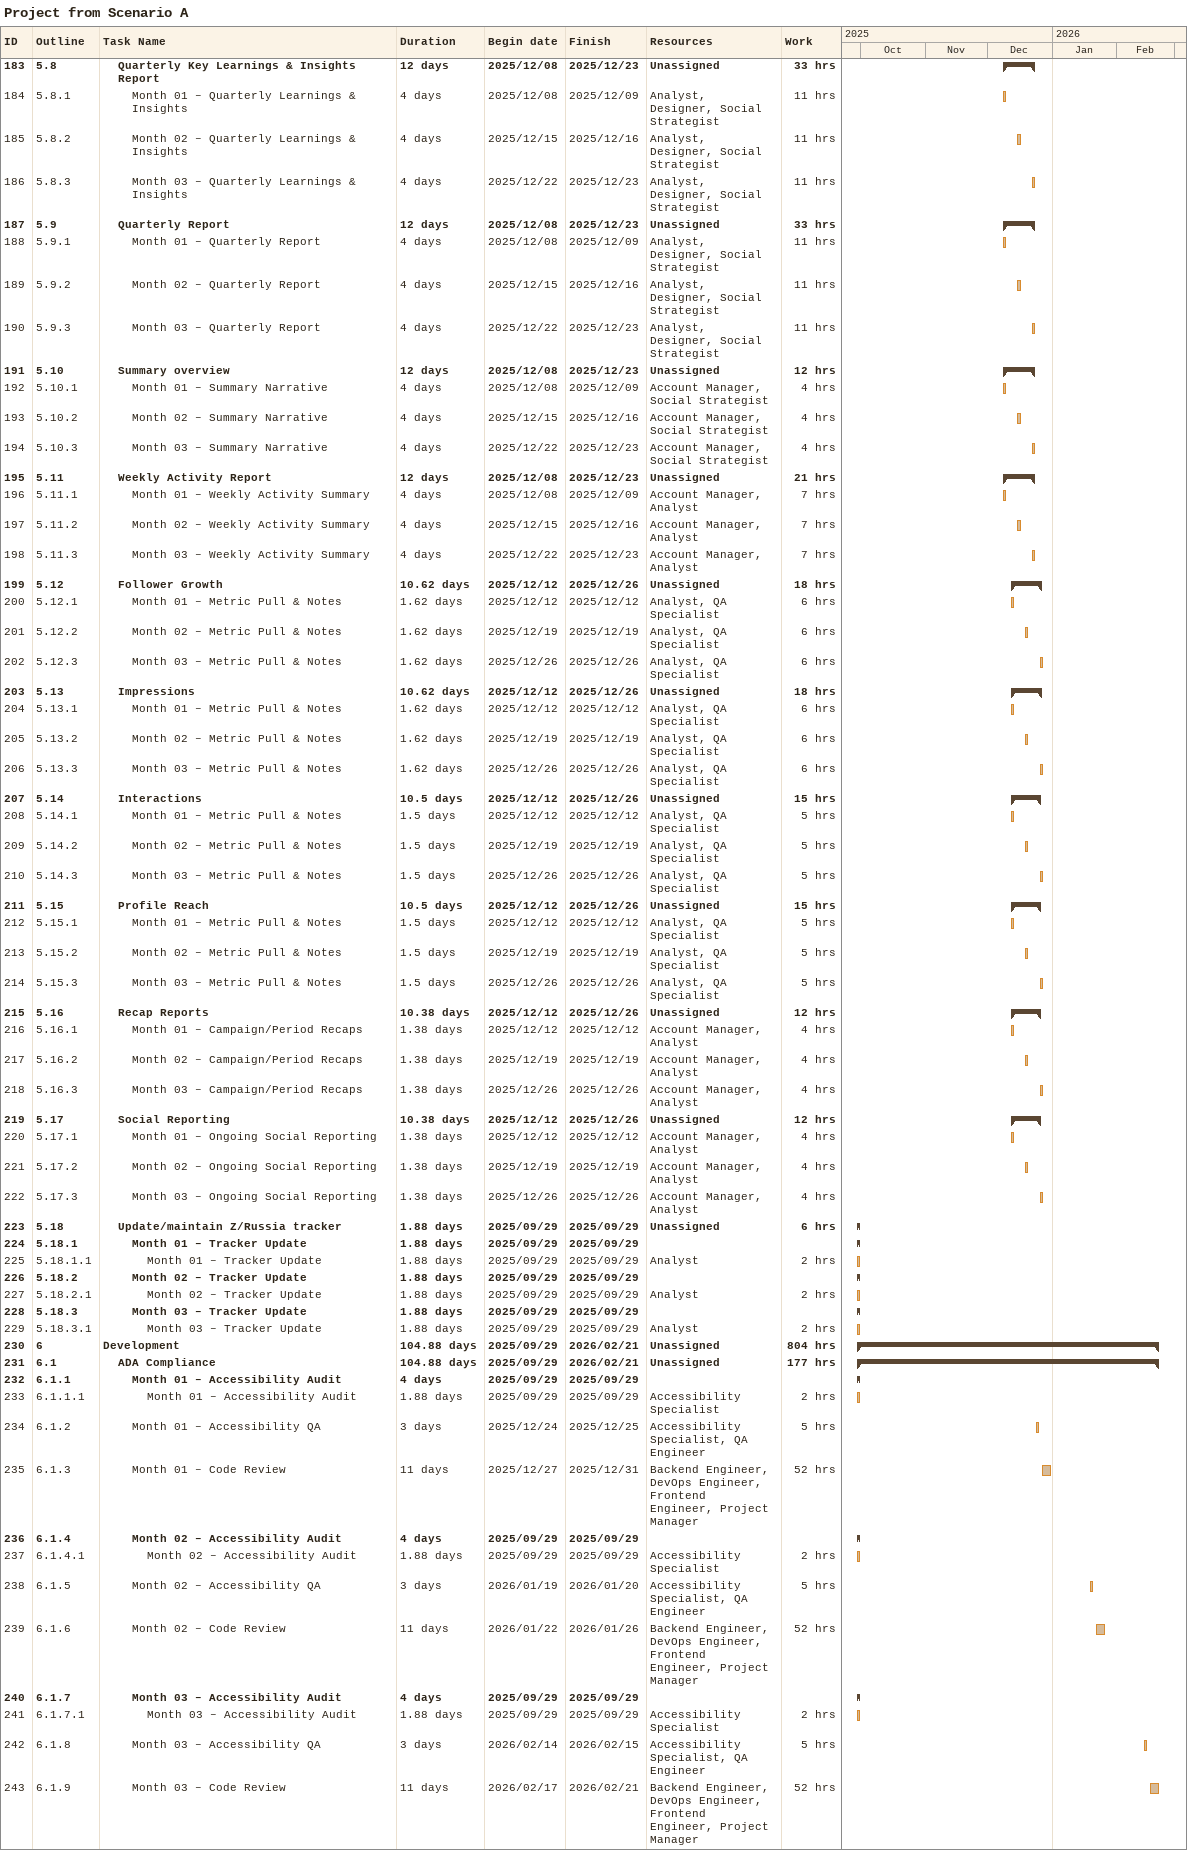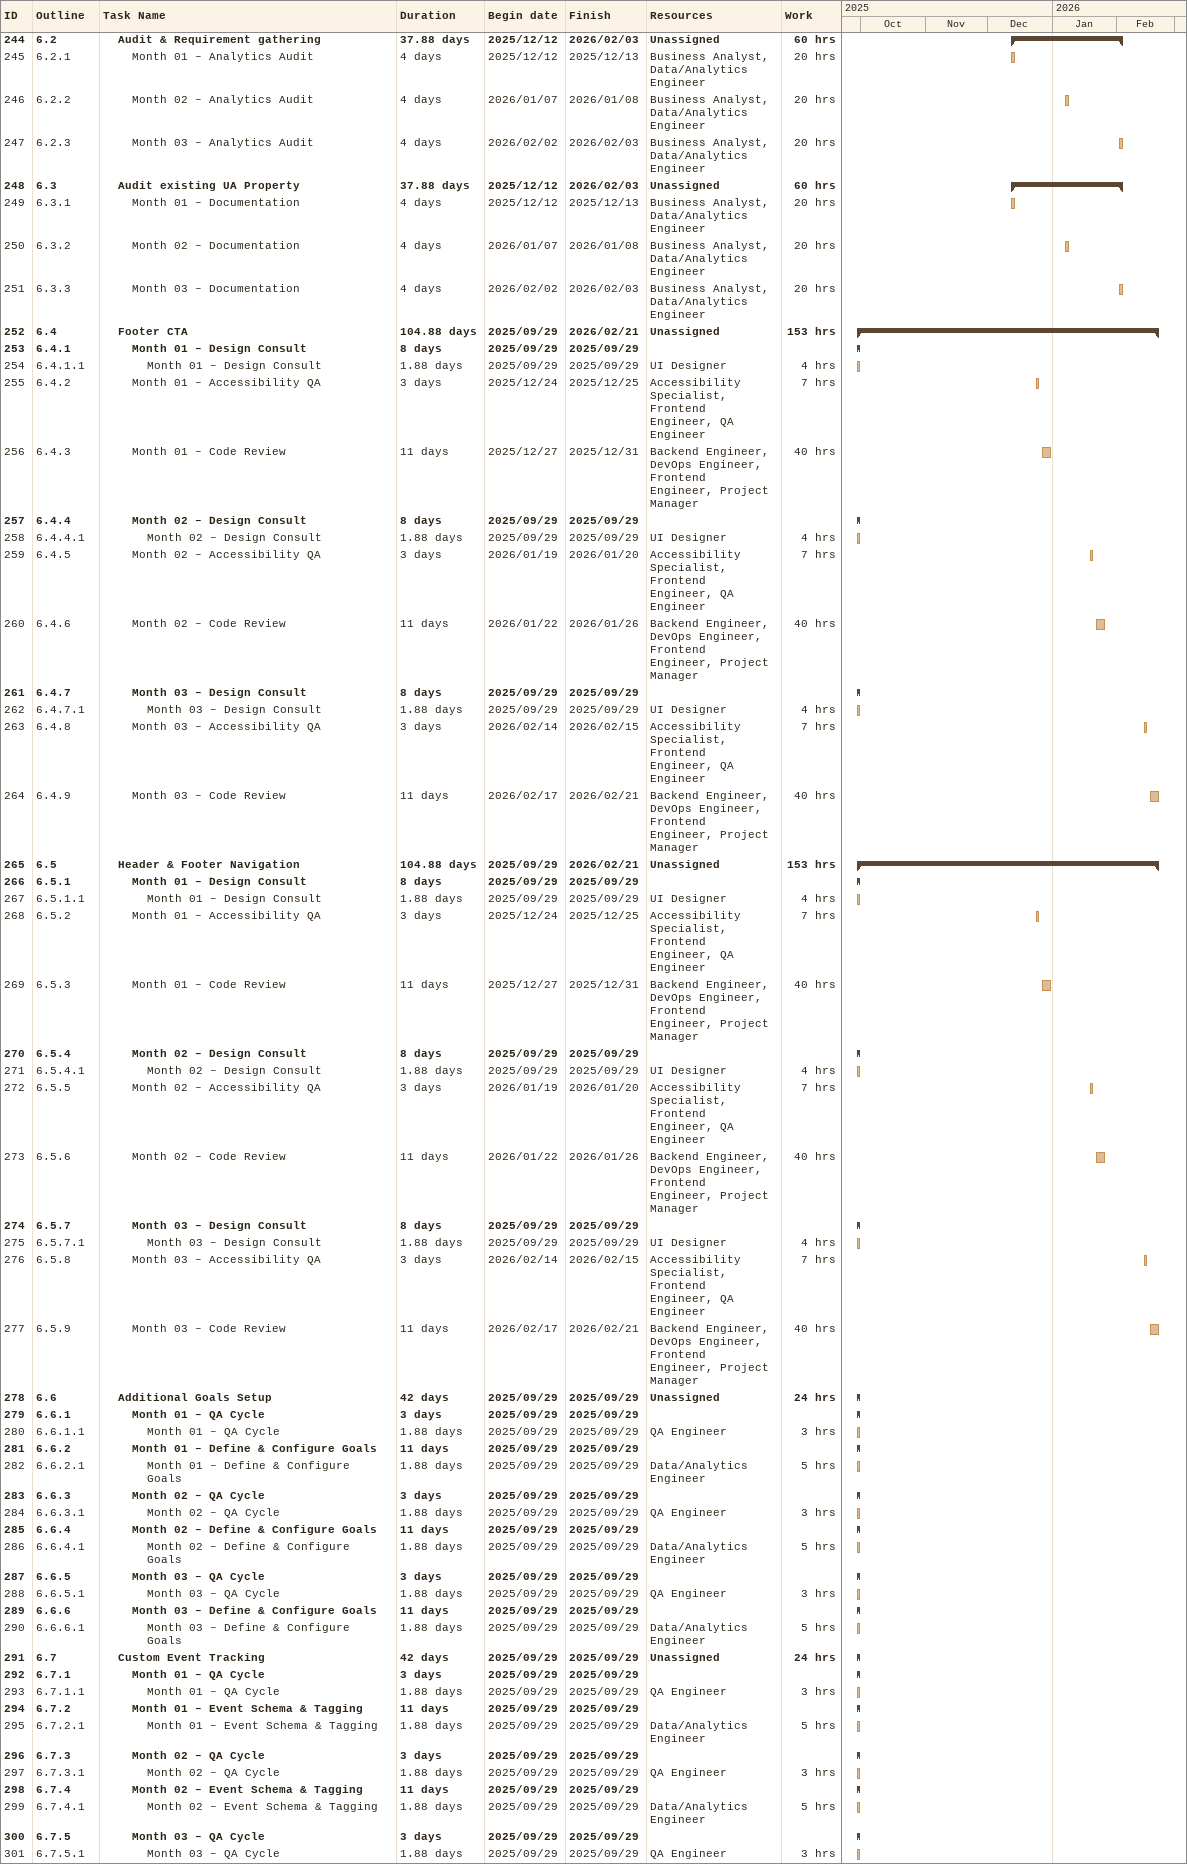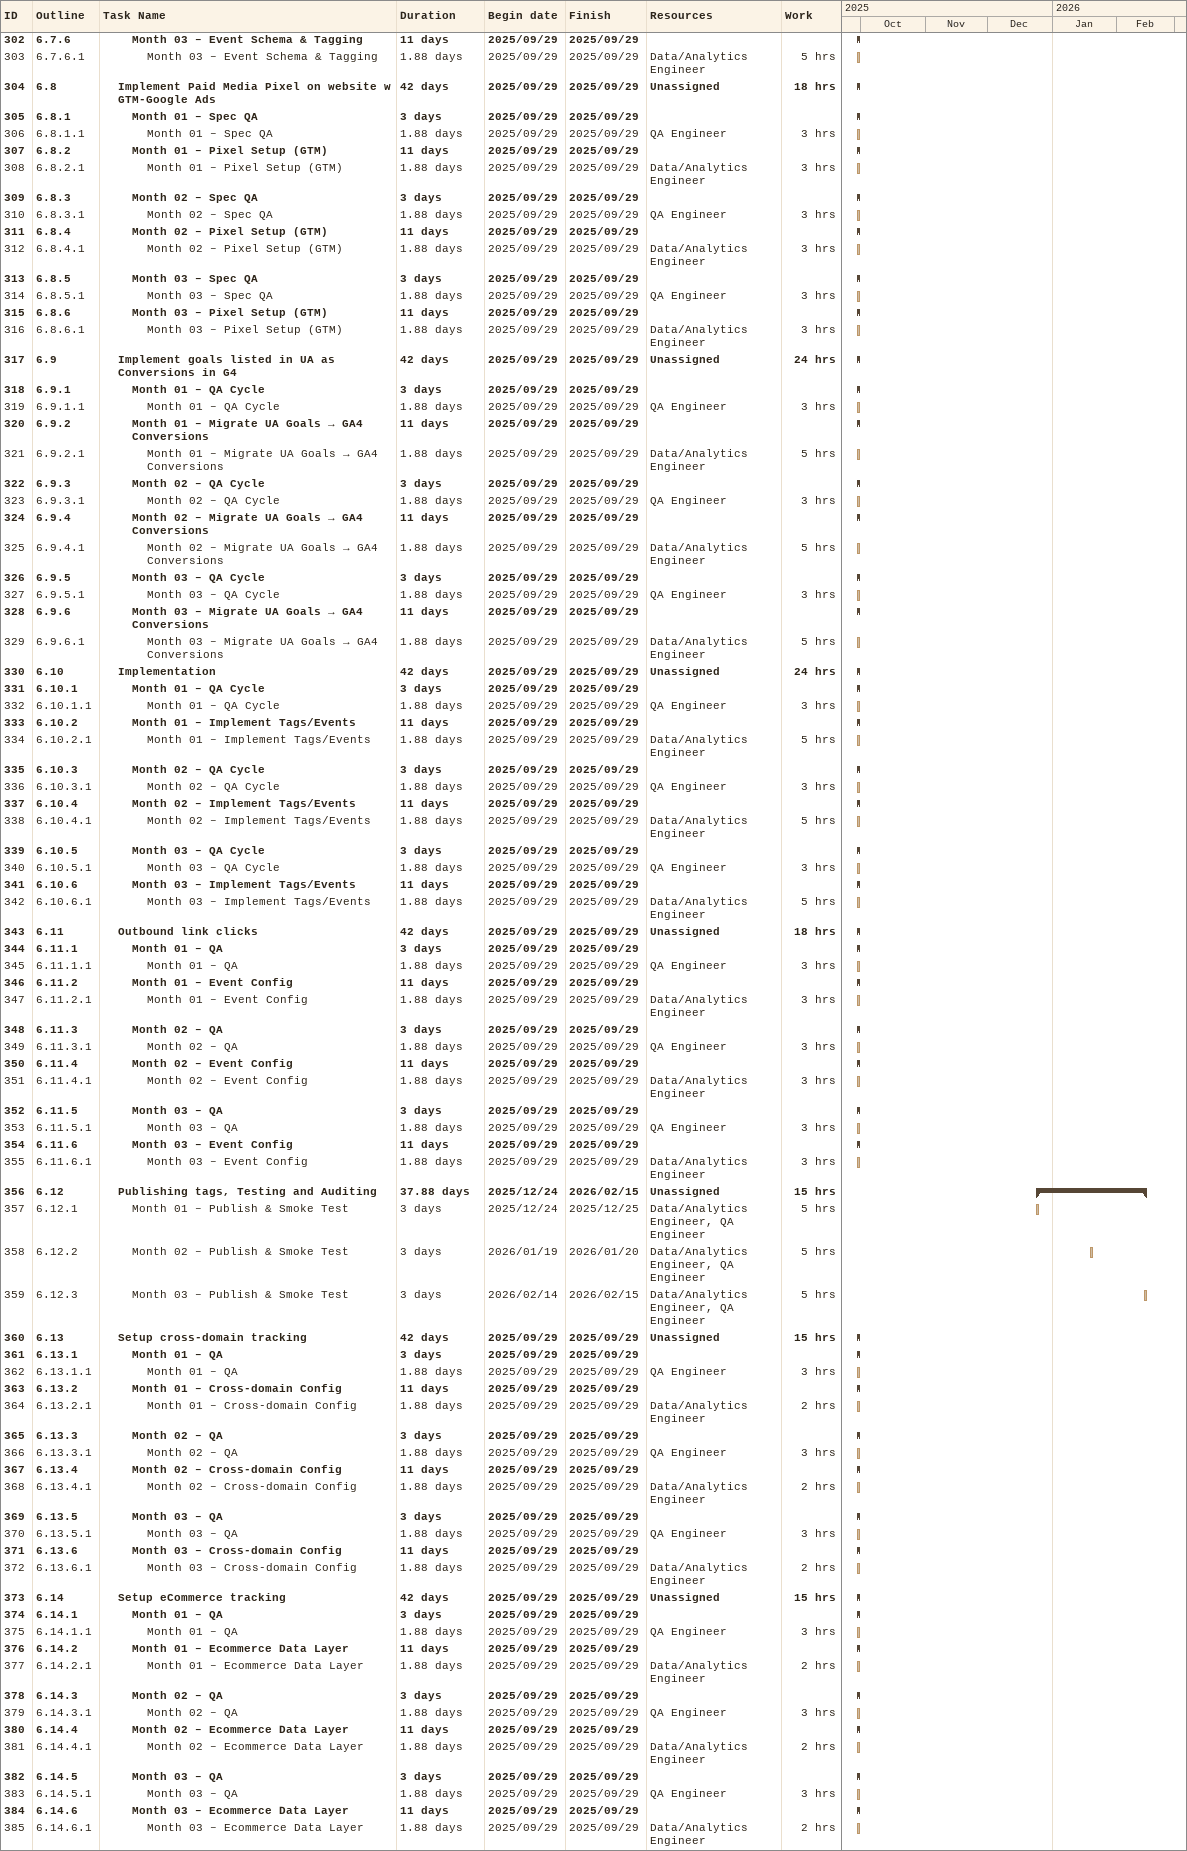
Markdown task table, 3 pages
Project from Scenario A

| ID | WBS | Task | Duration | Start | Finish | Resources | Work (h) |
|---|---|---|---|---|---|---|---|
| 183 | 5.8 | **Quarterly Key Learnings & Insights Report** | 12d | 2025-12-08 | 2025-12-23 | Unassigned | 33 |
| 184 | 5.8.1 | Month 01 – Quarterly Learnings & Insights | 4d | 2025-12-08 | 2025-12-09 | Analyst, Designer, Social Strategist | 11 |
| 185 | 5.8.2 | Month 02 – Quarterly Learnings & Insights | 4d | 2025-12-15 | 2025-12-16 | Analyst, Designer, Social Strategist | 11 |
| 186 | 5.8.3 | Month 03 – Quarterly Learnings & Insights | 4d | 2025-12-22 | 2025-12-23 | Analyst, Designer, Social Strategist | 11 |
| 187 | 5.9 | **Quarterly Report** | 12d | 2025-12-08 | 2025-12-23 | Unassigned | 33 |
| 188 | 5.9.1 | Month 01 – Quarterly Report | 4d | 2025-12-08 | 2025-12-09 | Analyst, Designer, Social Strategist | 11 |
| 189 | 5.9.2 | Month 02 – Quarterly Report | 4d | 2025-12-15 | 2025-12-16 | Analyst, Designer, Social Strategist | 11 |
| 190 | 5.9.3 | Month 03 – Quarterly Report | 4d | 2025-12-22 | 2025-12-23 | Analyst, Designer, Social Strategist | 11 |
| 191 | 5.10 | **Summary overview** | 12d | 2025-12-08 | 2025-12-23 | Unassigned | 12 |
| 192 | 5.10.1 | Month 01 – Summary Narrative | 4d | 2025-12-08 | 2025-12-09 | Account Manager, Social Strategist | 4 |
| 193 | 5.10.2 | Month 02 – Summary Narrative | 4d | 2025-12-15 | 2025-12-16 | Account Manager, Social Strategist | 4 |
| 194 | 5.10.3 | Month 03 – Summary Narrative | 4d | 2025-12-22 | 2025-12-23 | Account Manager, Social Strategist | 4 |
| 195 | 5.11 | **Weekly Activity Report** | 12d | 2025-12-08 | 2025-12-23 | Unassigned | 21 |
| 196 | 5.11.1 | Month 01 – Weekly Activity Summary | 4d | 2025-12-08 | 2025-12-09 | Account Manager, Analyst | 7 |
| 197 | 5.11.2 | Month 02 – Weekly Activity Summary | 4d | 2025-12-15 | 2025-12-16 | Account Manager, Analyst | 7 |
| 198 | 5.11.3 | Month 03 – Weekly Activity Summary | 4d | 2025-12-22 | 2025-12-23 | Account Manager, Analyst | 7 |
| 199 | 5.12 | **Follower Growth** | 10.62d | 2025-12-12 | 2025-12-26 | Unassigned | 18 |
| 200 | 5.12.1 | Month 01 – Metric Pull & Notes | 1.62d | 2025-12-12 | 2025-12-12 | Analyst, QA Specialist | 6 |
| 201 | 5.12.2 | Month 02 – Metric Pull & Notes | 1.62d | 2025-12-19 | 2025-12-19 | Analyst, QA Specialist | 6 |
| 202 | 5.12.3 | Month 03 – Metric Pull & Notes | 1.62d | 2025-12-26 | 2025-12-26 | Analyst, QA Specialist | 6 |
| 203 | 5.13 | **Impressions** | 10.62d | 2025-12-12 | 2025-12-26 | Unassigned | 18 |
| 204 | 5.13.1 | Month 01 – Metric Pull & Notes | 1.62d | 2025-12-12 | 2025-12-12 | Analyst, QA Specialist | 6 |
| 205 | 5.13.2 | Month 02 – Metric Pull & Notes | 1.62d | 2025-12-19 | 2025-12-19 | Analyst, QA Specialist | 6 |
| 206 | 5.13.3 | Month 03 – Metric Pull & Notes | 1.62d | 2025-12-26 | 2025-12-26 | Analyst, QA Specialist | 6 |
| 207 | 5.14 | **Interactions** | 10.5d | 2025-12-12 | 2025-12-26 | Unassigned | 15 |
| 208 | 5.14.1 | Month 01 – Metric Pull & Notes | 1.5d | 2025-12-12 | 2025-12-12 | Analyst, QA Specialist | 5 |
| 209 | 5.14.2 | Month 02 – Metric Pull & Notes | 1.5d | 2025-12-19 | 2025-12-19 | Analyst, QA Specialist | 5 |
| 210 | 5.14.3 | Month 03 – Metric Pull & Notes | 1.5d | 2025-12-26 | 2025-12-26 | Analyst, QA Specialist | 5 |
| 211 | 5.15 | **Profile Reach** | 10.5d | 2025-12-12 | 2025-12-26 | Unassigned | 15 |
| 212 | 5.15.1 | Month 01 – Metric Pull & Notes | 1.5d | 2025-12-12 | 2025-12-12 | Analyst, QA Specialist | 5 |
| 213 | 5.15.2 | Month 02 – Metric Pull & Notes | 1.5d | 2025-12-19 | 2025-12-19 | Analyst, QA Specialist | 5 |
| 214 | 5.15.3 | Month 03 – Metric Pull & Notes | 1.5d | 2025-12-26 | 2025-12-26 | Analyst, QA Specialist | 5 |
| 215 | 5.16 | **Recap Reports** | 10.38d | 2025-12-12 | 2025-12-26 | Unassigned | 12 |
| 216 | 5.16.1 | Month 01 – Campaign/Period Recaps | 1.38d | 2025-12-12 | 2025-12-12 | Account Manager, Analyst | 4 |
| 217 | 5.16.2 | Month 02 – Campaign/Period Recaps | 1.38d | 2025-12-19 | 2025-12-19 | Account Manager, Analyst | 4 |
| 218 | 5.16.3 | Month 03 – Campaign/Period Recaps | 1.38d | 2025-12-26 | 2025-12-26 | Account Manager, Analyst | 4 |
| 219 | 5.17 | **Social Reporting** | 10.38d | 2025-12-12 | 2025-12-26 | Unassigned | 12 |
| 220 | 5.17.1 | Month 01 – Ongoing Social Reporting | 1.38d | 2025-12-12 | 2025-12-12 | Account Manager, Analyst | 4 |
| 221 | 5.17.2 | Month 02 – Ongoing Social Reporting | 1.38d | 2025-12-19 | 2025-12-19 | Account Manager, Analyst | 4 |
| 222 | 5.17.3 | Month 03 – Ongoing Social Reporting | 1.38d | 2025-12-26 | 2025-12-26 | Account Manager, Analyst | 4 |
| 223 | 5.18 | **Update/maintain Z/Russia tracker** | 1.88d | 2025-09-29 | 2025-09-29 | Unassigned | 6 |
| 224 | 5.18.1 | **Month 01 – Tracker Update** | 1.88d | 2025-09-29 | 2025-09-29 |  |  |
| 225 | 5.18.1.1 | Month 01 – Tracker Update | 1.88d | 2025-09-29 | 2025-09-29 | Analyst | 2 |
| 226 | 5.18.2 | **Month 02 – Tracker Update** | 1.88d | 2025-09-29 | 2025-09-29 |  |  |
| 227 | 5.18.2.1 | Month 02 – Tracker Update | 1.88d | 2025-09-29 | 2025-09-29 | Analyst | 2 |
| 228 | 5.18.3 | **Month 03 – Tracker Update** | 1.88d | 2025-09-29 | 2025-09-29 |  |  |
| 229 | 5.18.3.1 | Month 03 – Tracker Update | 1.88d | 2025-09-29 | 2025-09-29 | Analyst | 2 |
| 230 | 6 | **Development** | 104.88d | 2025-09-29 | 2026-02-21 | Unassigned | 804 |
| 231 | 6.1 | **ADA Compliance** | 104.88d | 2025-09-29 | 2026-02-21 | Unassigned | 177 |
| 232 | 6.1.1 | **Month 01 – Accessibility Audit** | 4d | 2025-09-29 | 2025-09-29 |  |  |
| 233 | 6.1.1.1 | Month 01 – Accessibility Audit | 1.88d | 2025-09-29 | 2025-09-29 | Accessibility Specialist | 2 |
| 234 | 6.1.2 | Month 01 – Accessibility QA | 3d | 2025-12-24 | 2025-12-25 | Accessibility Specialist, QA Engineer | 5 |
| 235 | 6.1.3 | Month 01 – Code Review | 11d | 2025-12-27 | 2025-12-31 | Backend Engineer, DevOps Engineer, Frontend Engineer, Project Manager | 52 |
| 236 | 6.1.4 | **Month 02 – Accessibility Audit** | 4d | 2025-09-29 | 2025-09-29 |  |  |
| 237 | 6.1.4.1 | Month 02 – Accessibility Audit | 1.88d | 2025-09-29 | 2025-09-29 | Accessibility Specialist | 2 |
| 238 | 6.1.5 | Month 02 – Accessibility QA | 3d | 2026-01-19 | 2026-01-20 | Accessibility Specialist, QA Engineer | 5 |
| 239 | 6.1.6 | Month 02 – Code Review | 11d | 2026-01-22 | 2026-01-26 | Backend Engineer, DevOps Engineer, Frontend Engineer, Project Manager | 52 |
| 240 | 6.1.7 | **Month 03 – Accessibility Audit** | 4d | 2025-09-29 | 2025-09-29 |  |  |
| 241 | 6.1.7.1 | Month 03 – Accessibility Audit | 1.88d | 2025-09-29 | 2025-09-29 | Accessibility Specialist | 2 |
| 242 | 6.1.8 | Month 03 – Accessibility QA | 3d | 2026-02-14 | 2026-02-15 | Accessibility Specialist, QA Engineer | 5 |
| 243 | 6.1.9 | Month 03 – Code Review | 11d | 2026-02-17 | 2026-02-21 | Backend Engineer, DevOps Engineer, Frontend Engineer, Project Manager | 52 |
| 244 | 6.2 | **Audit & Requirement gathering** | 37.88d | 2025-12-12 | 2026-02-03 | Unassigned | 60 |
| 245 | 6.2.1 | Month 01 – Analytics Audit | 4d | 2025-12-12 | 2025-12-13 | Business Analyst, Data/Analytics Engineer | 20 |
| 246 | 6.2.2 | Month 02 – Analytics Audit | 4d | 2026-01-07 | 2026-01-08 | Business Analyst, Data/Analytics Engineer | 20 |
| 247 | 6.2.3 | Month 03 – Analytics Audit | 4d | 2026-02-02 | 2026-02-03 | Business Analyst, Data/Analytics Engineer | 20 |
| 248 | 6.3 | **Audit existing UA Property** | 37.88d | 2025-12-12 | 2026-02-03 | Unassigned | 60 |
| 249 | 6.3.1 | Month 01 – Documentation | 4d | 2025-12-12 | 2025-12-13 | Business Analyst, Data/Analytics Engineer | 20 |
| 250 | 6.3.2 | Month 02 – Documentation | 4d | 2026-01-07 | 2026-01-08 | Business Analyst, Data/Analytics Engineer | 20 |
| 251 | 6.3.3 | Month 03 – Documentation | 4d | 2026-02-02 | 2026-02-03 | Business Analyst, Data/Analytics Engineer | 20 |
| 252 | 6.4 | **Footer CTA** | 104.88d | 2025-09-29 | 2026-02-21 | Unassigned | 153 |
| 253 | 6.4.1 | **Month 01 – Design Consult** | 8d | 2025-09-29 | 2025-09-29 |  |  |
| 254 | 6.4.1.1 | Month 01 – Design Consult | 1.88d | 2025-09-29 | 2025-09-29 | UI Designer | 4 |
| 255 | 6.4.2 | Month 01 – Accessibility QA | 3d | 2025-12-24 | 2025-12-25 | Accessibility Specialist, Frontend Engineer, QA Engineer | 7 |
| 256 | 6.4.3 | Month 01 – Code Review | 11d | 2025-12-27 | 2025-12-31 | Backend Engineer, DevOps Engineer, Frontend Engineer, Project Manager | 40 |
| 257 | 6.4.4 | **Month 02 – Design Consult** | 8d | 2025-09-29 | 2025-09-29 |  |  |
| 258 | 6.4.4.1 | Month 02 – Design Consult | 1.88d | 2025-09-29 | 2025-09-29 | UI Designer | 4 |
| 259 | 6.4.5 | Month 02 – Accessibility QA | 3d | 2026-01-19 | 2026-01-20 | Accessibility Specialist, Frontend Engineer, QA Engineer | 7 |
| 260 | 6.4.6 | Month 02 – Code Review | 11d | 2026-01-22 | 2026-01-26 | Backend Engineer, DevOps Engineer, Frontend Engineer, Project Manager | 40 |
| 261 | 6.4.7 | **Month 03 – Design Consult** | 8d | 2025-09-29 | 2025-09-29 |  |  |
| 262 | 6.4.7.1 | Month 03 – Design Consult | 1.88d | 2025-09-29 | 2025-09-29 | UI Designer | 4 |
| 263 | 6.4.8 | Month 03 – Accessibility QA | 3d | 2026-02-14 | 2026-02-15 | Accessibility Specialist, Frontend Engineer, QA Engineer | 7 |
| 264 | 6.4.9 | Month 03 – Code Review | 11d | 2026-02-17 | 2026-02-21 | Backend Engineer, DevOps Engineer, Frontend Engineer, Project Manager | 40 |
| 265 | 6.5 | **Header & Footer Navigation** | 104.88d | 2025-09-29 | 2026-02-21 | Unassigned | 153 |
| 266 | 6.5.1 | **Month 01 – Design Consult** | 8d | 2025-09-29 | 2025-09-29 |  |  |
| 267 | 6.5.1.1 | Month 01 – Design Consult | 1.88d | 2025-09-29 | 2025-09-29 | UI Designer | 4 |
| 268 | 6.5.2 | Month 01 – Accessibility QA | 3d | 2025-12-24 | 2025-12-25 | Accessibility Specialist, Frontend Engineer, QA Engineer | 7 |
| 269 | 6.5.3 | Month 01 – Code Review | 11d | 2025-12-27 | 2025-12-31 | Backend Engineer, DevOps Engineer, Frontend Engineer, Project Manager | 40 |
| 270 | 6.5.4 | **Month 02 – Design Consult** | 8d | 2025-09-29 | 2025-09-29 |  |  |
| 271 | 6.5.4.1 | Month 02 – Design Consult | 1.88d | 2025-09-29 | 2025-09-29 | UI Designer | 4 |
| 272 | 6.5.5 | Month 02 – Accessibility QA | 3d | 2026-01-19 | 2026-01-20 | Accessibility Specialist, Frontend Engineer, QA Engineer | 7 |
| 273 | 6.5.6 | Month 02 – Code Review | 11d | 2026-01-22 | 2026-01-26 | Backend Engineer, DevOps Engineer, Frontend Engineer, Project Manager | 40 |
| 274 | 6.5.7 | **Month 03 – Design Consult** | 8d | 2025-09-29 | 2025-09-29 |  |  |
| 275 | 6.5.7.1 | Month 03 – Design Consult | 1.88d | 2025-09-29 | 2025-09-29 | UI Designer | 4 |
| 276 | 6.5.8 | Month 03 – Accessibility QA | 3d | 2026-02-14 | 2026-02-15 | Accessibility Specialist, Frontend Engineer, QA Engineer | 7 |
| 277 | 6.5.9 | Month 03 – Code Review | 11d | 2026-02-17 | 2026-02-21 | Backend Engineer, DevOps Engineer, Frontend Engineer, Project Manager | 40 |
| 278 | 6.6 | **Additional Goals Setup** | 42d | 2025-09-29 | 2025-09-29 | Unassigned | 24 |
| 279 | 6.6.1 | **Month 01 – QA Cycle** | 3d | 2025-09-29 | 2025-09-29 |  |  |
| 280 | 6.6.1.1 | Month 01 – QA Cycle | 1.88d | 2025-09-29 | 2025-09-29 | QA Engineer | 3 |
| 281 | 6.6.2 | **Month 01 – Define & Configure Goals** | 11d | 2025-09-29 | 2025-09-29 |  |  |
| 282 | 6.6.2.1 | Month 01 – Define & Configure Goals | 1.88d | 2025-09-29 | 2025-09-29 | Data/Analytics Engineer | 5 |
| 283 | 6.6.3 | **Month 02 – QA Cycle** | 3d | 2025-09-29 | 2025-09-29 |  |  |
| 284 | 6.6.3.1 | Month 02 – QA Cycle | 1.88d | 2025-09-29 | 2025-09-29 | QA Engineer | 3 |
| 285 | 6.6.4 | **Month 02 – Define & Configure Goals** | 11d | 2025-09-29 | 2025-09-29 |  |  |
| 286 | 6.6.4.1 | Month 02 – Define & Configure Goals | 1.88d | 2025-09-29 | 2025-09-29 | Data/Analytics Engineer | 5 |
| 287 | 6.6.5 | **Month 03 – QA Cycle** | 3d | 2025-09-29 | 2025-09-29 |  |  |
| 288 | 6.6.5.1 | Month 03 – QA Cycle | 1.88d | 2025-09-29 | 2025-09-29 | QA Engineer | 3 |
| 289 | 6.6.6 | **Month 03 – Define & Configure Goals** | 11d | 2025-09-29 | 2025-09-29 |  |  |
| 290 | 6.6.6.1 | Month 03 – Define & Configure Goals | 1.88d | 2025-09-29 | 2025-09-29 | Data/Analytics Engineer | 5 |
| 291 | 6.7 | **Custom Event Tracking** | 42d | 2025-09-29 | 2025-09-29 | Unassigned | 24 |
| 292 | 6.7.1 | **Month 01 – QA Cycle** | 3d | 2025-09-29 | 2025-09-29 |  |  |
| 293 | 6.7.1.1 | Month 01 – QA Cycle | 1.88d | 2025-09-29 | 2025-09-29 | QA Engineer | 3 |
| 294 | 6.7.2 | **Month 01 – Event Schema & Tagging** | 11d | 2025-09-29 | 2025-09-29 |  |  |
| 295 | 6.7.2.1 | Month 01 – Event Schema & Tagging | 1.88d | 2025-09-29 | 2025-09-29 | Data/Analytics Engineer | 5 |
| 296 | 6.7.3 | **Month 02 – QA Cycle** | 3d | 2025-09-29 | 2025-09-29 |  |  |
| 297 | 6.7.3.1 | Month 02 – QA Cycle | 1.88d | 2025-09-29 | 2025-09-29 | QA Engineer | 3 |
| 298 | 6.7.4 | **Month 02 – Event Schema & Tagging** | 11d | 2025-09-29 | 2025-09-29 |  |  |
| 299 | 6.7.4.1 | Month 02 – Event Schema & Tagging | 1.88d | 2025-09-29 | 2025-09-29 | Data/Analytics Engineer | 5 |
| 300 | 6.7.5 | **Month 03 – QA Cycle** | 3d | 2025-09-29 | 2025-09-29 |  |  |
| 301 | 6.7.5.1 | Month 03 – QA Cycle | 1.88d | 2025-09-29 | 2025-09-29 | QA Engineer | 3 |
| 302 | 6.7.6 | **Month 03 – Event Schema & Tagging** | 11d | 2025-09-29 | 2025-09-29 |  |  |
| 303 | 6.7.6.1 | Month 03 – Event Schema & Tagging | 1.88d | 2025-09-29 | 2025-09-29 | Data/Analytics Engineer | 5 |
| 304 | 6.8 | **Implement Paid Media Pixel on website w GTM-Google Ads** | 42d | 2025-09-29 | 2025-09-29 | Unassigned | 18 |
| 305 | 6.8.1 | **Month 01 – Spec QA** | 3d | 2025-09-29 | 2025-09-29 |  |  |
| 306 | 6.8.1.1 | Month 01 – Spec QA | 1.88d | 2025-09-29 | 2025-09-29 | QA Engineer | 3 |
| 307 | 6.8.2 | **Month 01 – Pixel Setup (GTM)** | 11d | 2025-09-29 | 2025-09-29 |  |  |
| 308 | 6.8.2.1 | Month 01 – Pixel Setup (GTM) | 1.88d | 2025-09-29 | 2025-09-29 | Data/Analytics Engineer | 3 |
| 309 | 6.8.3 | **Month 02 – Spec QA** | 3d | 2025-09-29 | 2025-09-29 |  |  |
| 310 | 6.8.3.1 | Month 02 – Spec QA | 1.88d | 2025-09-29 | 2025-09-29 | QA Engineer | 3 |
| 311 | 6.8.4 | **Month 02 – Pixel Setup (GTM)** | 11d | 2025-09-29 | 2025-09-29 |  |  |
| 312 | 6.8.4.1 | Month 02 – Pixel Setup (GTM) | 1.88d | 2025-09-29 | 2025-09-29 | Data/Analytics Engineer | 3 |
| 313 | 6.8.5 | **Month 03 – Spec QA** | 3d | 2025-09-29 | 2025-09-29 |  |  |
| 314 | 6.8.5.1 | Month 03 – Spec QA | 1.88d | 2025-09-29 | 2025-09-29 | QA Engineer | 3 |
| 315 | 6.8.6 | **Month 03 – Pixel Setup (GTM)** | 11d | 2025-09-29 | 2025-09-29 |  |  |
| 316 | 6.8.6.1 | Month 03 – Pixel Setup (GTM) | 1.88d | 2025-09-29 | 2025-09-29 | Data/Analytics Engineer | 3 |
| 317 | 6.9 | **Implement goals listed in UA as Conversions in G4** | 42d | 2025-09-29 | 2025-09-29 | Unassigned | 24 |
| 318 | 6.9.1 | **Month 01 – QA Cycle** | 3d | 2025-09-29 | 2025-09-29 |  |  |
| 319 | 6.9.1.1 | Month 01 – QA Cycle | 1.88d | 2025-09-29 | 2025-09-29 | QA Engineer | 3 |
| 320 | 6.9.2 | **Month 01 – Migrate UA Goals → GA4 Conversions** | 11d | 2025-09-29 | 2025-09-29 |  |  |
| 321 | 6.9.2.1 | Month 01 – Migrate UA Goals → GA4 Conversions | 1.88d | 2025-09-29 | 2025-09-29 | Data/Analytics Engineer | 5 |
| 322 | 6.9.3 | **Month 02 – QA Cycle** | 3d | 2025-09-29 | 2025-09-29 |  |  |
| 323 | 6.9.3.1 | Month 02 – QA Cycle | 1.88d | 2025-09-29 | 2025-09-29 | QA Engineer | 3 |
| 324 | 6.9.4 | **Month 02 – Migrate UA Goals → GA4 Conversions** | 11d | 2025-09-29 | 2025-09-29 |  |  |
| 325 | 6.9.4.1 | Month 02 – Migrate UA Goals → GA4 Conversions | 1.88d | 2025-09-29 | 2025-09-29 | Data/Analytics Engineer | 5 |
| 326 | 6.9.5 | **Month 03 – QA Cycle** | 3d | 2025-09-29 | 2025-09-29 |  |  |
| 327 | 6.9.5.1 | Month 03 – QA Cycle | 1.88d | 2025-09-29 | 2025-09-29 | QA Engineer | 3 |
| 328 | 6.9.6 | **Month 03 – Migrate UA Goals → GA4 Conversions** | 11d | 2025-09-29 | 2025-09-29 |  |  |
| 329 | 6.9.6.1 | Month 03 – Migrate UA Goals → GA4 Conversions | 1.88d | 2025-09-29 | 2025-09-29 | Data/Analytics Engineer | 5 |
| 330 | 6.10 | **Implementation** | 42d | 2025-09-29 | 2025-09-29 | Unassigned | 24 |
| 331 | 6.10.1 | **Month 01 – QA Cycle** | 3d | 2025-09-29 | 2025-09-29 |  |  |
| 332 | 6.10.1.1 | Month 01 – QA Cycle | 1.88d | 2025-09-29 | 2025-09-29 | QA Engineer | 3 |
| 333 | 6.10.2 | **Month 01 – Implement Tags/Events** | 11d | 2025-09-29 | 2025-09-29 |  |  |
| 334 | 6.10.2.1 | Month 01 – Implement Tags/Events | 1.88d | 2025-09-29 | 2025-09-29 | Data/Analytics Engineer | 5 |
| 335 | 6.10.3 | **Month 02 – QA Cycle** | 3d | 2025-09-29 | 2025-09-29 |  |  |
| 336 | 6.10.3.1 | Month 02 – QA Cycle | 1.88d | 2025-09-29 | 2025-09-29 | QA Engineer | 3 |
| 337 | 6.10.4 | **Month 02 – Implement Tags/Events** | 11d | 2025-09-29 | 2025-09-29 |  |  |
| 338 | 6.10.4.1 | Month 02 – Implement Tags/Events | 1.88d | 2025-09-29 | 2025-09-29 | Data/Analytics Engineer | 5 |
| 339 | 6.10.5 | **Month 03 – QA Cycle** | 3d | 2025-09-29 | 2025-09-29 |  |  |
| 340 | 6.10.5.1 | Month 03 – QA Cycle | 1.88d | 2025-09-29 | 2025-09-29 | QA Engineer | 3 |
| 341 | 6.10.6 | **Month 03 – Implement Tags/Events** | 11d | 2025-09-29 | 2025-09-29 |  |  |
| 342 | 6.10.6.1 | Month 03 – Implement Tags/Events | 1.88d | 2025-09-29 | 2025-09-29 | Data/Analytics Engineer | 5 |
| 343 | 6.11 | **Outbound link clicks** | 42d | 2025-09-29 | 2025-09-29 | Unassigned | 18 |
| 344 | 6.11.1 | **Month 01 – QA** | 3d | 2025-09-29 | 2025-09-29 |  |  |
| 345 | 6.11.1.1 | Month 01 – QA | 1.88d | 2025-09-29 | 2025-09-29 | QA Engineer | 3 |
| 346 | 6.11.2 | **Month 01 – Event Config** | 11d | 2025-09-29 | 2025-09-29 |  |  |
| 347 | 6.11.2.1 | Month 01 – Event Config | 1.88d | 2025-09-29 | 2025-09-29 | Data/Analytics Engineer | 3 |
| 348 | 6.11.3 | **Month 02 – QA** | 3d | 2025-09-29 | 2025-09-29 |  |  |
| 349 | 6.11.3.1 | Month 02 – QA | 1.88d | 2025-09-29 | 2025-09-29 | QA Engineer | 3 |
| 350 | 6.11.4 | **Month 02 – Event Config** | 11d | 2025-09-29 | 2025-09-29 |  |  |
| 351 | 6.11.4.1 | Month 02 – Event Config | 1.88d | 2025-09-29 | 2025-09-29 | Data/Analytics Engineer | 3 |
| 352 | 6.11.5 | **Month 03 – QA** | 3d | 2025-09-29 | 2025-09-29 |  |  |
| 353 | 6.11.5.1 | Month 03 – QA | 1.88d | 2025-09-29 | 2025-09-29 | QA Engineer | 3 |
| 354 | 6.11.6 | **Month 03 – Event Config** | 11d | 2025-09-29 | 2025-09-29 |  |  |
| 355 | 6.11.6.1 | Month 03 – Event Config | 1.88d | 2025-09-29 | 2025-09-29 | Data/Analytics Engineer | 3 |
| 356 | 6.12 | **Publishing tags, Testing and Auditing** | 37.88d | 2025-12-24 | 2026-02-15 | Unassigned | 15 |
| 357 | 6.12.1 | Month 01 – Publish & Smoke Test | 3d | 2025-12-24 | 2025-12-25 | Data/Analytics Engineer, QA Engineer | 5 |
| 358 | 6.12.2 | Month 02 – Publish & Smoke Test | 3d | 2026-01-19 | 2026-01-20 | Data/Analytics Engineer, QA Engineer | 5 |
| 359 | 6.12.3 | Month 03 – Publish & Smoke Test | 3d | 2026-02-14 | 2026-02-15 | Data/Analytics Engineer, QA Engineer | 5 |
| 360 | 6.13 | **Setup cross-domain tracking** | 42d | 2025-09-29 | 2025-09-29 | Unassigned | 15 |
| 361 | 6.13.1 | **Month 01 – QA** | 3d | 2025-09-29 | 2025-09-29 |  |  |
| 362 | 6.13.1.1 | Month 01 – QA | 1.88d | 2025-09-29 | 2025-09-29 | QA Engineer | 3 |
| 363 | 6.13.2 | **Month 01 – Cross-domain Config** | 11d | 2025-09-29 | 2025-09-29 |  |  |
| 364 | 6.13.2.1 | Month 01 – Cross-domain Config | 1.88d | 2025-09-29 | 2025-09-29 | Data/Analytics Engineer | 2 |
| 365 | 6.13.3 | **Month 02 – QA** | 3d | 2025-09-29 | 2025-09-29 |  |  |
| 366 | 6.13.3.1 | Month 02 – QA | 1.88d | 2025-09-29 | 2025-09-29 | QA Engineer | 3 |
| 367 | 6.13.4 | **Month 02 – Cross-domain Config** | 11d | 2025-09-29 | 2025-09-29 |  |  |
| 368 | 6.13.4.1 | Month 02 – Cross-domain Config | 1.88d | 2025-09-29 | 2025-09-29 | Data/Analytics Engineer | 2 |
| 369 | 6.13.5 | **Month 03 – QA** | 3d | 2025-09-29 | 2025-09-29 |  |  |
| 370 | 6.13.5.1 | Month 03 – QA | 1.88d | 2025-09-29 | 2025-09-29 | QA Engineer | 3 |
| 371 | 6.13.6 | **Month 03 – Cross-domain Config** | 11d | 2025-09-29 | 2025-09-29 |  |  |
| 372 | 6.13.6.1 | Month 03 – Cross-domain Config | 1.88d | 2025-09-29 | 2025-09-29 | Data/Analytics Engineer | 2 |
| 373 | 6.14 | **Setup eCommerce tracking** | 42d | 2025-09-29 | 2025-09-29 | Unassigned | 15 |
| 374 | 6.14.1 | **Month 01 – QA** | 3d | 2025-09-29 | 2025-09-29 |  |  |
| 375 | 6.14.1.1 | Month 01 – QA | 1.88d | 2025-09-29 | 2025-09-29 | QA Engineer | 3 |
| 376 | 6.14.2 | **Month 01 – Ecommerce Data Layer** | 11d | 2025-09-29 | 2025-09-29 |  |  |
| 377 | 6.14.2.1 | Month 01 – Ecommerce Data Layer | 1.88d | 2025-09-29 | 2025-09-29 | Data/Analytics Engineer | 2 |
| 378 | 6.14.3 | **Month 02 – QA** | 3d | 2025-09-29 | 2025-09-29 |  |  |
| 379 | 6.14.3.1 | Month 02 – QA | 1.88d | 2025-09-29 | 2025-09-29 | QA Engineer | 3 |
| 380 | 6.14.4 | **Month 02 – Ecommerce Data Layer** | 11d | 2025-09-29 | 2025-09-29 |  |  |
| 381 | 6.14.4.1 | Month 02 – Ecommerce Data Layer | 1.88d | 2025-09-29 | 2025-09-29 | Data/Analytics Engineer | 2 |
| 382 | 6.14.5 | **Month 03 – QA** | 3d | 2025-09-29 | 2025-09-29 |  |  |
| 383 | 6.14.5.1 | Month 03 – QA | 1.88d | 2025-09-29 | 2025-09-29 | QA Engineer | 3 |
| 384 | 6.14.6 | **Month 03 – Ecommerce Data Layer** | 11d | 2025-09-29 | 2025-09-29 |  |  |
| 385 | 6.14.6.1 | Month 03 – Ecommerce Data Layer | 1.88d | 2025-09-29 | 2025-09-29 | Data/Analytics Engineer | 2 |
